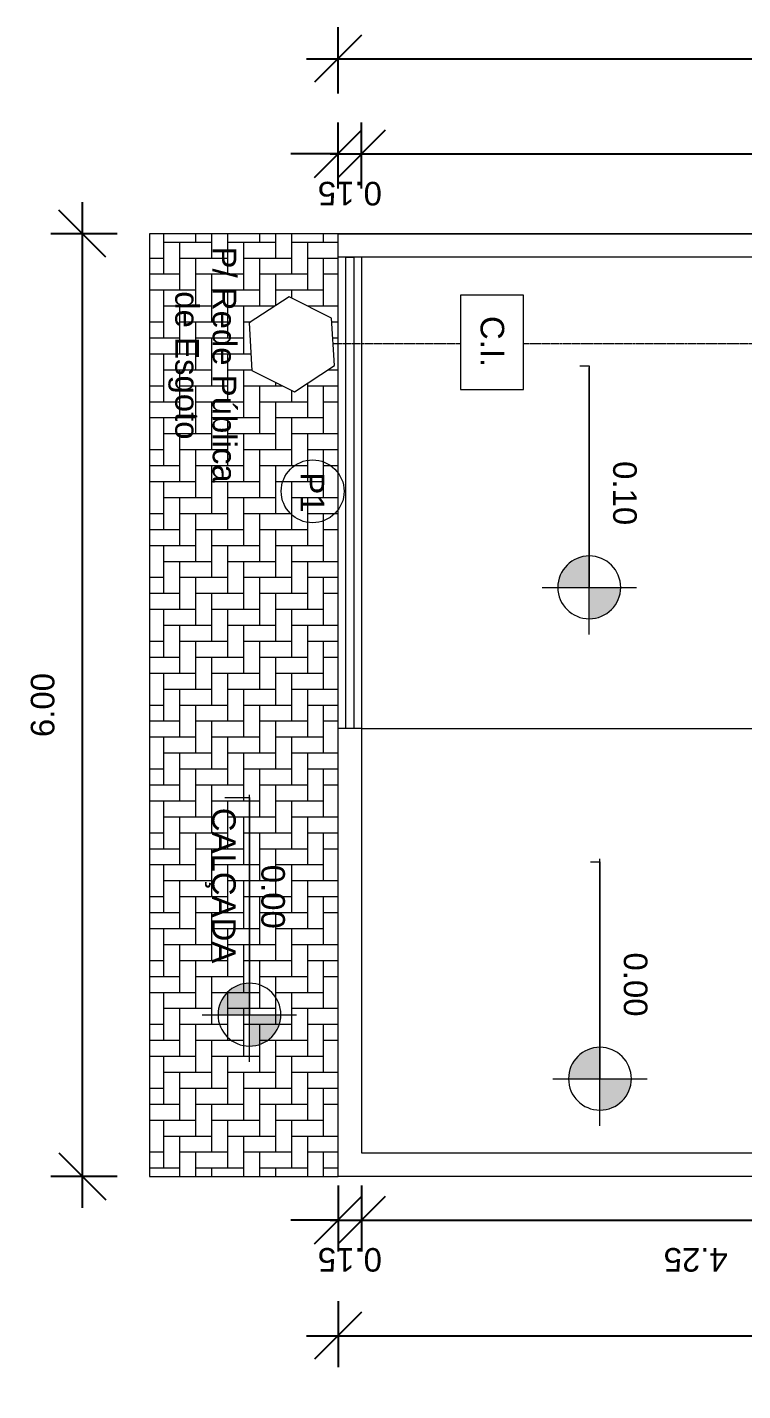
# Model space of a CAD drawing. Header units: centimetres. Extents: x 1481 to 8105, y -69 to 2574.
# Drawn here: x 1512 to 1967, y 1607 to 2474 of the extents above; entities that cross this region are included whole.
import ezdxf

# ---------------------------------------------------------------- set-up
doc = ezdxf.new("R2010")
doc.units = ezdxf.units.CM
doc.linetypes.add('Oculta', pattern=[0.714375, 0.47625, -0.238125])
for name, color, linetype, lineweight in [('A-ANNO-DIMS', 1, 'Continuous', 9), ('A-DETL-HDLN', 84, 'Oculta', 9), ('A-DETL-THIN', 151, 'Continuous', 9), ('A-DOOR', 31, 'Continuous', 9), ('A-DOOR-IDEN', 31, 'Continuous', 9), ('A-FLOR', 192, 'Continuous', 9), ('A-FLOR-PATT', 8, 'Continuous', 9), ('A-WALL', 250, 'Continuous', 9), ('C-TOPO', 7, 'Continuous', 9), ('G-ANNO-DIMS', 182, 'Continuous', 9), ('G-ANNO-TEXT', 231, 'Continuous', 9)]:
    doc.layers.add(name, color=color, linetype=linetype, lineweight=lineweight)
doc.styles.add('Arial', font='arial.ttf', dxfattribs={"height": 15})
doc.dimstyles.new('Cotas_Planta_Baixa', dxfattribs={"dimscale": 30.48, "dimtxt": 15.303891, "dimasz": 0.984252, "dimexe": 0.656168, "dimexo": 0.0625, "dimgap": 0.574147, "dimtad": 1, "dimlfac": 0.01, "dimrnd": 0.01, "dimzin": 0, "dimdsep": 46, "dimtxsty": 'Arial', "dimblk1": 'OBLIQUE', "dimblk2": 'OBLIQUE', "dimsah": 1, "dimcen": 0.09, "dimdle": 0.656168, "dimazin": 0, "dimtfac": 1, "dimtdec": 4, "dimtix": 1, "dimtmove": 0, "dimatfit": 3, "dimfxl": 0.787402, "dimfxlon": 1, "dimtvp": 1, "dimtolj": 1, "dimtzin": 0, "dimarcsym": 2})

# ---------------------------------------------------------------- blocks, each defined once
blk = doc.blocks.new('Portão de Correr - Portão Garagem em Aluminio-628298-Planta Baixa')
at = {"layer": 'A-DOOR'}
for p, q in [((-150, -2.5), (-150, 2.5)), ((-150, 2.5), (150, 2.5)), ((150, 2.5), (150, -2.5)), ((150, -2.5), (-150, -2.5))]:
    blk.add_line(p, q, dxfattribs=at)
blk = doc.blocks.new('M_Identificador da porta - M_Identificador da porta-1233-Planta Baixa')
at = {"layer": 'A-DOOR-IDEN'}
blk.add_circle((-0.0103, 0.0033), 0.2, dxfattribs=at)
blk = doc.blocks.new('Elevações de ponto - M_Cota de elevação - Alvo preenchido-23738-Planta Baixa')
at = {"layer": 'G-ANNO-DIMS'}
h = blk.add_hatch(color=256, dxfattribs=at)
edge = h.paths.add_edge_path(flags=0)
edge.add_line((0, 0), (-0.2, 0))
edge.add_arc((0, 0), 0.2, 90, 180, ccw=False)
edge.add_line((0, 0.2), (0, 0))
h = blk.add_hatch(color=256, dxfattribs=at)
edge = h.paths.add_edge_path(flags=0)
edge.add_line((0, 0), (0.2, 0))
edge.add_arc((0, 0), 0.2, 270, 360, ccw=False)
edge.add_line((0, -0.2), (0, 0))
for p, q in [((0, -0.3), (0, 0.3)), ((-0.3, 0), (1.4, 0))]:
    blk.add_line(p, q, dxfattribs=at)
blk.add_circle((0, 0), 0.2, dxfattribs=at)
blk = doc.blocks.new('_Oblique')
at = {"color": 0, "linetype": 'ByBlock', "lineweight": -2}
blk.add_line((-0.5, -0.5), (0.5, 0.5), dxfattribs=at)
blk = doc.blocks.new('*D231')
at = {"layer": 'A-ANNO-DIMS', "color": 0, "lineweight": -2, "transparency": 16777216}
for p, q in [((1709.32, 2371.76), (1709.32, 2413.85)), ((1724.32, 2371.76), (1724.32, 2413.85)), ((1709.32, 2393.85), (1679.32, 2393.85)), ((1709.32, 2393.85), (1724.32, 2393.85)), ((1724.32, 2393.85), (1754.32, 2393.85))]:
    blk.add_line(p, q, dxfattribs=at)
at = {"layer": 'Defpoints', "color": 0, "transparency": 16777216}
for p in [(1724.32, 2393.85), (1709.32, 2369.85), (1724.32, 2369.85)]:
    blk.add_point(p, dxfattribs=at)
at = {"layer": 'A-ANNO-DIMS', "color": 0, "lineweight": -2, "transparency": 16777216, "xscale": 29.99999999999999, "yscale": 29.99999999999999, "zscale": 29.99999999999999}
blk.add_blockref('_Oblique', (1709.32, 2393.85), dxfattribs=at)
at = {"layer": 'A-ANNO-DIMS', "color": 0, "lineweight": -2, "transparency": 16777216, "xscale": 29.99999999999999, "yscale": 29.99999999999999, "zscale": 29.99999999999999, "rotation": 180}
blk.add_blockref('_Oblique', (1724.32, 2393.85), dxfattribs=at)
at = {"layer": 'A-ANNO-DIMS', "color": 0, "transparency": 16777216, "insert": (1716.82, 2368.69), "char_height": 15, "width": 48.5957, "attachment_point": 5, "rotation": 180, "style": 'Arial'}
blk.add_mtext('\\A1;0.15', dxfattribs=at)
blk = doc.blocks.new('*D232')
at = {"layer": 'A-ANNO-DIMS', "color": 0, "lineweight": -2, "transparency": 16777216}
for p, q in [((1724.32, 2371.76), (1724.32, 2413.85)), ((2514.32, 2371.76), (2514.32, 2413.85)), ((1704.32, 2393.85), (2534.32, 2393.85))]:
    blk.add_line(p, q, dxfattribs=at)
at = {"layer": 'Defpoints', "color": 0, "transparency": 16777216}
for p in [(2514.32, 2393.85), (1724.32, 2369.85), (2514.32, 2369.85)]:
    blk.add_point(p, dxfattribs=at)
at = {"layer": 'A-ANNO-DIMS', "color": 0, "lineweight": -2, "transparency": 16777216, "xscale": 29.99999999999999, "yscale": 29.99999999999999, "zscale": 29.99999999999999, "rotation": 180}
blk.add_blockref('_Oblique', (1724.32, 2393.85), dxfattribs=at)
at = {"layer": 'A-ANNO-DIMS', "color": 0, "lineweight": -2, "transparency": 16777216, "xscale": 29.99999999999999, "yscale": 29.99999999999999, "zscale": 29.99999999999999}
blk.add_blockref('_Oblique', (2514.32, 2393.85), dxfattribs=at)
at = {"layer": 'A-ANNO-DIMS', "color": 0, "transparency": 16777216, "insert": (2119.32, 2368.69), "char_height": 15, "width": 48.5957, "attachment_point": 5, "rotation": 180, "style": 'Arial'}
blk.add_mtext('\\A1;7.90', dxfattribs=at)
blk = doc.blocks.new('*D247')
at = {"layer": 'A-ANNO-DIMS', "color": 0, "lineweight": -2, "transparency": 16777216}
for p, q in [((1709.32, 2432.35), (1709.32, 2474.44)), ((4709.32, 2432.35), (4709.32, 2474.44)), ((1689.32, 2454.44), (4729.32, 2454.44))]:
    blk.add_line(p, q, dxfattribs=at)
at = {"layer": 'Defpoints', "color": 0, "transparency": 16777216}
for p in [(4709.32, 2454.44), (1709.32, 2430.44), (4709.32, 2430.44)]:
    blk.add_point(p, dxfattribs=at)
at = {"layer": 'A-ANNO-DIMS', "color": 0, "lineweight": -2, "transparency": 16777216, "xscale": 29.99999999999999, "yscale": 29.99999999999999, "zscale": 29.99999999999999, "rotation": 180}
blk.add_blockref('_Oblique', (1709.32, 2454.44), dxfattribs=at)
at = {"layer": 'A-ANNO-DIMS', "color": 0, "lineweight": -2, "transparency": 16777216, "xscale": 29.99999999999999, "yscale": 29.99999999999999, "zscale": 29.99999999999999}
blk.add_blockref('_Oblique', (4709.32, 2454.44), dxfattribs=at)
at = {"layer": 'A-ANNO-DIMS', "color": 0, "transparency": 16777216, "insert": (3209.32, 2429.28), "char_height": 15, "width": 62.4399, "attachment_point": 5, "rotation": 180, "style": 'Arial'}
blk.add_mtext('\\A1;30.00', dxfattribs=at)
blk = doc.blocks.new('*D248')
at = {"layer": 'A-ANNO-DIMS', "color": 0, "lineweight": -2, "transparency": 16777216}
for p, q in [((1709.32, 1737.33), (1709.32, 1695.24)), ((1724.32, 1737.33), (1724.32, 1695.24)), ((1709.32, 1715.24), (1679.32, 1715.24)), ((1709.32, 1715.24), (1724.32, 1715.24)), ((1724.32, 1715.24), (1754.32, 1715.24))]:
    blk.add_line(p, q, dxfattribs=at)
at = {"layer": 'Defpoints', "color": 0, "transparency": 16777216}
for p in [(1709.32, 1739.24), (1724.32, 1739.24), (1724.32, 1715.24)]:
    blk.add_point(p, dxfattribs=at)
at = {"layer": 'A-ANNO-DIMS', "color": 0, "lineweight": -2, "transparency": 16777216, "xscale": 29.99999999999999, "yscale": 29.99999999999999, "zscale": 29.99999999999999}
blk.add_blockref('_Oblique', (1709.32, 1715.24), dxfattribs=at)
at = {"layer": 'A-ANNO-DIMS', "color": 0, "lineweight": -2, "transparency": 16777216, "xscale": 29.99999999999999, "yscale": 29.99999999999999, "zscale": 29.99999999999999, "rotation": 180}
blk.add_blockref('_Oblique', (1724.32, 1715.24), dxfattribs=at)
at = {"layer": 'A-ANNO-DIMS', "color": 0, "transparency": 16777216, "insert": (1716.82, 1690.08), "char_height": 15, "width": 48.5957, "attachment_point": 5, "rotation": 180, "style": 'Arial'}
blk.add_mtext('\\A1;0.15', dxfattribs=at)
blk = doc.blocks.new('*D249')
at = {"layer": 'A-ANNO-DIMS', "color": 0, "lineweight": -2, "transparency": 16777216}
for p, q in [((1724.32, 1737.33), (1724.32, 1695.24)), ((2149.32, 1737.33), (2149.32, 1695.24)), ((1704.32, 1715.24), (2169.32, 1715.24))]:
    blk.add_line(p, q, dxfattribs=at)
at = {"layer": 'Defpoints', "color": 0, "transparency": 16777216}
for p in [(1724.32, 1739.24), (2149.32, 1739.24), (2149.32, 1715.24)]:
    blk.add_point(p, dxfattribs=at)
at = {"layer": 'A-ANNO-DIMS', "color": 0, "lineweight": -2, "transparency": 16777216, "xscale": 29.99999999999999, "yscale": 29.99999999999999, "zscale": 29.99999999999999, "rotation": 180}
blk.add_blockref('_Oblique', (1724.32, 1715.24), dxfattribs=at)
at = {"layer": 'A-ANNO-DIMS', "color": 0, "lineweight": -2, "transparency": 16777216, "xscale": 29.99999999999999, "yscale": 29.99999999999999, "zscale": 29.99999999999999}
blk.add_blockref('_Oblique', (2149.32, 1715.24), dxfattribs=at)
at = {"layer": 'A-ANNO-DIMS', "color": 0, "transparency": 16777216, "insert": (1936.82, 1690.08), "char_height": 15, "width": 48.5957, "attachment_point": 5, "rotation": 180, "style": 'Arial'}
blk.add_mtext('\\A1;4.25', dxfattribs=at)
blk = doc.blocks.new('*D259')
at = {"layer": 'A-ANNO-DIMS', "color": 0, "lineweight": -2, "transparency": 16777216}
for p, q in [((1709.32, 1663.75), (1709.32, 1621.66)), ((4709.32, 1663.75), (4709.32, 1621.66)), ((1689.32, 1641.66), (4729.32, 1641.66))]:
    blk.add_line(p, q, dxfattribs=at)
at = {"layer": 'Defpoints', "color": 0, "transparency": 16777216}
for p in [(1709.32, 1665.66), (4709.32, 1665.66), (4709.32, 1641.66)]:
    blk.add_point(p, dxfattribs=at)
at = {"layer": 'A-ANNO-DIMS', "color": 0, "lineweight": -2, "transparency": 16777216, "xscale": 29.99999999999999, "yscale": 29.99999999999999, "zscale": 29.99999999999999, "rotation": 180}
blk.add_blockref('_Oblique', (1709.32, 1641.66), dxfattribs=at)
at = {"layer": 'A-ANNO-DIMS', "color": 0, "lineweight": -2, "transparency": 16777216, "xscale": 29.99999999999999, "yscale": 29.99999999999999, "zscale": 29.99999999999999}
blk.add_blockref('_Oblique', (4709.32, 1641.66), dxfattribs=at)
at = {"layer": 'A-ANNO-DIMS', "color": 0, "transparency": 16777216, "insert": (3209.32, 1616.5), "char_height": 15, "width": 62.4399, "attachment_point": 5, "rotation": 180, "style": 'Arial'}
blk.add_mtext('\\A1;30.00', dxfattribs=at)
blk = doc.blocks.new('*D284')
at = {"layer": 'A-ANNO-DIMS', "color": 0, "lineweight": -2, "transparency": 16777216}
for p, q in [((1546.65, 2363.06), (1546.65, 1723.06)), ((1568.74, 2343.06), (1526.65, 2343.06)), ((1568.74, 1743.06), (1526.65, 1743.06))]:
    blk.add_line(p, q, dxfattribs=at)
at = {"layer": 'Defpoints', "color": 0, "transparency": 16777216}
for p in [(1570.65, 2343.06), (1546.65, 1743.06), (1570.65, 1743.06)]:
    blk.add_point(p, dxfattribs=at)
at = {"layer": 'A-ANNO-DIMS', "color": 0, "lineweight": -2, "transparency": 16777216, "xscale": 29.99999999999999, "yscale": 29.99999999999999, "zscale": 29.99999999999999}
for p, rotation in [((1546.65, 2343.06), 90), ((1546.65, 1743.06), 270)]:
    blk.add_blockref('_Oblique', p, dxfattribs=dict(at, rotation=rotation))
at = {"layer": 'A-ANNO-DIMS', "color": 0, "transparency": 16777216, "insert": (1521.49, 2043.06), "char_height": 15, "width": 48.5957, "attachment_point": 5, "rotation": 90, "style": 'Arial'}
blk.add_mtext('\\A1;6.00', dxfattribs=at)

msp = doc.modelspace()

# ---------------------------------------------------------------- hatches: boundary and pattern name
at = {"layer": 'A-FLOR-PATT'}
h = msp.add_hatch(dxfattribs=at)
h.set_pattern_fill('FP_1', color=256, angle=-90, style=0, pattern_type=2)
h.set_pattern_definition([(90, (1649.32, 2022.74), (40.64, 40.64), [20.32, -20.32]), (360, (1649.32, 2022.74), (5e-14, 40.64), [10.16, -30.48]), (90, (1659.48, 2012.58), (40.64, 40.64), [30.48, -10.16]), (360, (1649.32, 2043.06), (5e-14, 40.64), [30.48, -10.16]), (90, (1679.8, 2032.9), (40.64, 40.64), [10.16, -30.48]), (360, (1659.48, 2032.9), (5e-14, 40.64), [30.48, -10.16]), (360, (1649.32, 2012.58), (5e-14, 40.64), [20.32, -20.32]), (90, (1669.64, 2002.42), (40.64, 40.64), [30.48, -10.16]), (90, (1689.96, 2022.74), (40.64, 40.64), [20.32, -20.32]), (360, (1669.64, 2022.74), (5e-14, 40.64), [20.32, -20.32]), (360, (1649.32, 2002.42), (5e-14, 40.64), [30.48, -10.16]), (90, (1649.32, 2002.42), (40.64, 40.64), [10.16, -30.48]), (90, (1679.8, 2002.42), (40.64, 40.64), [20.32, -20.32]), (360, (1679.8, 2012.58), (5e-14, 40.64), [10.16, -30.48]), (90, (1689.96, 2002.42), (40.64, 40.64), [10.16, -30.48])])
h.paths.add_polyline_path([(1589.319, 1758.061), (1589.319, 1743.061), (1709.319, 1743.061), (1709.319, 2343.061), (1589.319, 2343.061), (1589.319, 2028.061)], flags=0)
h.paths.add_polyline_path([(1652.815, 2286.303), (1678.135, 2302.943), (1705.205, 2289.335), (1706.956, 2259.087), (1681.636, 2242.447), (1654.565, 2256.055)], flags=0)

# ---------------------------------------------------------------- linework, layer by layer
at = {"layer": 'A-DETL-HDLN'}
for p, q in [((1787.251, 2273.061), (1706.147, 2273.061)), ((2437.251, 2273.061), (1827.251, 2273.061))]:
    msp.add_line(p, q, dxfattribs=at)
at = {"layer": 'A-DETL-THIN'}
for p, q in [((1678.135, 2302.943), (1652.815, 2286.303)), ((1705.205, 2289.335), (1678.135, 2302.943)), ((1827.251, 2303.948), (1787.251, 2303.948)), ((1787.251, 2303.948), (1787.251, 2243.948)), ((1827.251, 2243.948), (1827.251, 2303.948)), ((1652.815, 2286.303), (1654.565, 2256.055)), ((1706.956, 2259.087), (1705.205, 2289.335)), ((1681.636, 2242.447), (1706.956, 2259.087)), ((1654.565, 2256.055), (1681.636, 2242.447)), ((1787.251, 2243.948), (1827.251, 2243.948))]:
    msp.add_line(p, q, dxfattribs=at)
at = {"layer": 'A-FLOR'}
for p, q in [((1709.319, 2343.061), (1589.319, 2343.061)), ((1589.319, 2343.061), (1589.319, 1743.061)), ((1709.319, 2028.061), (1709.319, 2328.061)), ((1724.319, 2328.061), (1724.319, 2028.061)), ((1724.319, 2028.061), (2149.319, 2028.061)), ((1589.319, 1743.061), (1709.319, 1743.061))]:
    msp.add_line(p, q, dxfattribs=at)
at = {"layer": 'A-WALL'}
for p, q in [((1709.319, 2328.061), (1709.319, 2343.061)), ((1709.319, 2343.061), (2514.319, 2343.061)), ((2514.319, 2328.061), (1709.319, 2328.061)), ((1724.319, 2028.061), (1709.319, 2028.061)), ((1709.319, 1743.061), (1709.319, 2028.061)), ((1724.319, 2028.061), (1724.319, 1758.061)), ((1724.319, 1758.061), (2149.319, 1758.061)), ((2149.319, 1743.061), (1709.319, 1743.061))]:
    msp.add_line(p, q, dxfattribs=at)
at = {"layer": 'C-TOPO'}
for p, q in [((4709.319, 2343.061), (1709.319, 2343.061)), ((1709.319, 1743.061), (1709.319, 2343.061)), ((4709.319, 1743.061), (1709.319, 1743.061))]:
    msp.add_line(p, q, dxfattribs=at)
at = {"layer": 'G-ANNO-DIMS'}
for p, q in [((1863.184, 2259.043), (1869.104, 2259.043)), ((1869.104, 2259.043), (1869.104, 2117.97)), ((1637.385, 1984.165), (1652.953, 1984.165)), ((1652.953, 1984.165), (1652.953, 1846.001)), ((1869.982, 1943.354), (1875.901, 1943.354)), ((1875.901, 1943.354), (1875.901, 1805.241))]:
    msp.add_line(p, q, dxfattribs=at)

# ---------------------------------------------------------------- block references
at = {"layer": 'A-DOOR', "rotation": 89.99999999999993}
msp.add_blockref('Portão de Correr - Portão Garagem em Aluminio-628298-Planta Baixa', (1716.819, 2178.061), dxfattribs=at)
at = {"layer": 'A-DOOR-IDEN', "xscale": 99.99999999999993, "yscale": 99.99999999999993, "zscale": 99.99999999999993, "rotation": 269.9999999999999}
msp.add_blockref('M_Identificador da porta - M_Identificador da porta-1233-Planta Baixa', (1692.819, 2178.061), dxfattribs=at)
at = {"layer": 'G-ANNO-DIMS', "extrusion": (0, 0, -1), "xscale": 99.99999999999993, "yscale": 99.99999999999993, "zscale": 99.99999999999993, "rotation": 90.00000000000006}
for p in [(-1869.104, 2117.97), (-1652.953, 1846.001), (-1875.901, 1805.241)]:
    msp.add_blockref('Elevações de ponto - M_Cota de elevação - Alvo preenchido-23738-Planta Baixa', p, dxfattribs=at)

# ---------------------------------------------------------------- texts
at = {"layer": 'A-DOOR-IDEN', "insert": (1700.494, 2191.149), "char_height": 15, "width": 31.26581, "attachment_point": 1, "rotation": 270, "style": 'Arial'}
msp.add_mtext('P1', dxfattribs=at)
at = {"layer": 'G-ANNO-DIMS', "char_height": 15, "width": 48.8488, "attachment_point": 1, "rotation": 270, "line_spacing_factor": 0.941778, "style": 'Arial'}
for s, insert in [('0.10', (1899.283, 2198.323)), ('0.00', (1675.53, 1941.421)), ('0.00', (1906.081, 1885.594))]:
    msp.add_mtext(s, dxfattribs=dict(at, insert=insert))
at = {"layer": 'G-ANNO-TEXT', "color": 7, "char_height": 15, "attachment_point": 1, "rotation": 270, "style": 'Arial'}
for s, insert, width in [('P/ Rede Pública ', (1644.578, 2334.852), 183.58644), ('de Esgoto', (1620.766, 2306.409), 112.23625), ('C.I.', (1814.971, 2290.705), 40.08437), ('CALÇADA', (1644.23, 1977.678), 120.25312)]:
    msp.add_mtext(s, dxfattribs=dict(at, insert=insert, width=width))

# ---------------------------------------------------------------- dimensions: what is measured, and where the dimension line sits
at = {"layer": 'A-ANNO-DIMS'}
for base, p1, p2, override, picture, middle in [((4709.319, 2454.445), (1709.319, 2430.445), (4709.319, 2430.445), {"dimtad": 4, "dimpost": '<>', "dimfxl": 3000}, '*D247', (3209.319, 2429.281)), ((1724.319, 2393.853), (1709.319, 2369.853), (1724.319, 2369.853), {"dimtad": 4, "dimpost": '<>', "dimfxl": 15}, '*D231', (1716.819, 2368.695)), ((2514.319, 2393.853), (1724.319, 2369.853), (2514.319, 2369.853), {"dimtad": 4, "dimpost": '<>', "dimfxl": 790}, '*D232', (2119.319, 2368.695)), ((1724.319, 1715.237), (1709.319, 1739.237), (1724.319, 1739.237), {"dimtad": 4, "dimpost": '<>', "dimfxl": 15}, '*D248', (1716.819, 1690.079)), ((2149.319, 1715.237), (1724.319, 1739.237), (2149.319, 1739.237), {"dimtad": 4, "dimpost": '<>', "dimfxl": 425}, '*D249', (1936.819, 1690.079)), ((4709.319, 1641.659), (1709.319, 1665.659), (4709.319, 1665.659), {"dimtad": 4, "dimpost": '<>', "dimfxl": 3000}, '*D259', (3209.319, 1616.495))]:
    dim = msp.add_linear_dim(base=base, p1=p1, p2=p2, dimstyle='Cotas_Planta_Baixa', override=override, dxfattribs=at)
    dim.commit()
    dim.dimension.update_dxf_attribs({"geometry": picture, "text_midpoint": middle})
dim = msp.add_linear_dim(base=(1546.648, 1743.061), p1=(1570.648, 2343.061), p2=(1570.648, 1743.061), angle=270, dimstyle='Cotas_Planta_Baixa', override={"dimpost": '<>', "dimfxl": 600}, dxfattribs=at)
dim.commit()
dim.dimension.update_dxf_attribs({"geometry": '*D284', "text_midpoint": (1521.49, 2043.061)})

doc.saveas('drawing.dxf')
